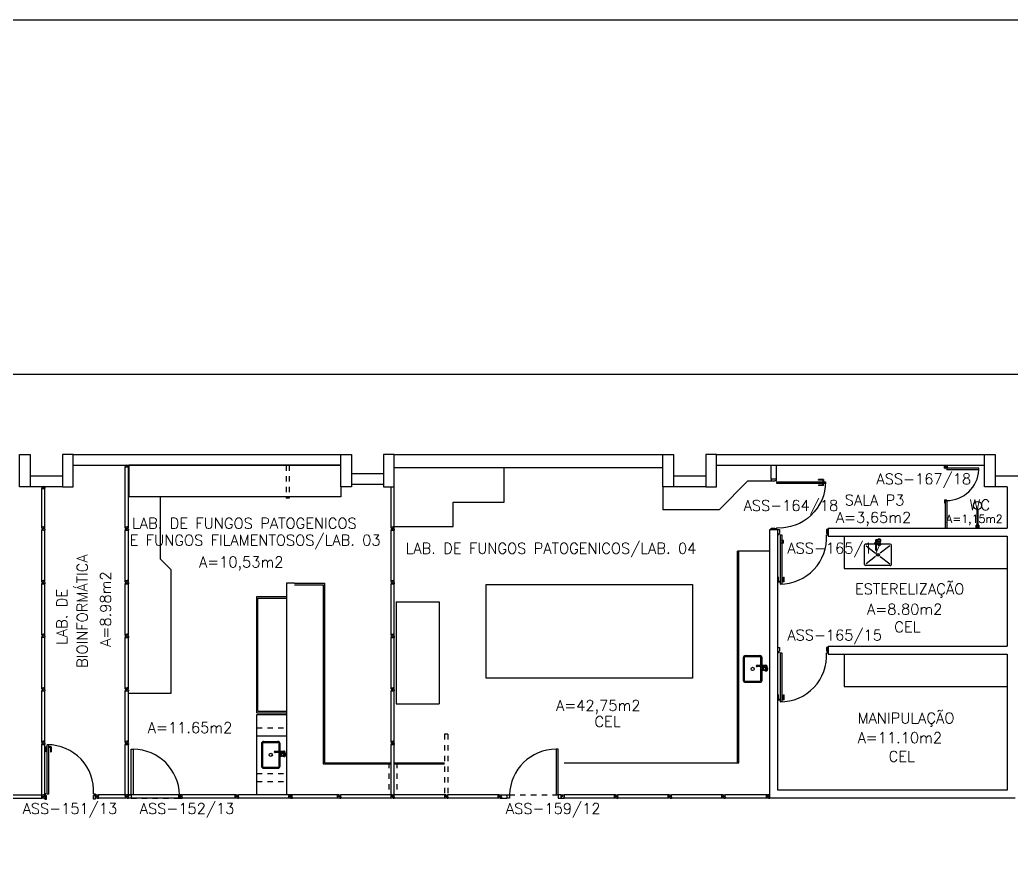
# Model space of a CAD drawing. Extents: x -248 to -11, y 347 to 447.
# Drawn here: x -84.66 to -66.17, y 371.88 to 387.57 of the extents above; entities that cross this region are included whole.
import ezdxf
from ezdxf.enums import TextEntityAlignment as Align

# ---------------------------------------------------------------- set-up
doc = ezdxf.new("R2010")
doc.units = 0
doc.header["$LTSCALE"] = 0.02
doc.header["$MEASUREMENT"] = 0
doc.linetypes.add('DASHEDX2', pattern=[38.1, 25.4, -12.7])
doc.layers.get('0').update_dxf_attribs({"linetype": 'CONTINUOUS'})
for name, color, linetype in [('ALV', 2, 'CONTINUOUS'), ('AREA', 2, 'CONTINUOUS'), ('BANC', 2, 'CONTINUOUS'), ('DIV', 2, 'CONTINUOUS'), ('EQUIP', 1, 'CONTINUOUS'), ('ESTR', 3, 'CONTINUOUS'), ('MOBIL', 3, 'CONTINUOUS'), ('PAREDE ALV', 6, 'CONTINUOUS'), ('PAREDE DIV DEMOLIDA', 2, 'DASHEDX2'), ('PAREDES INFERIOR', 1, 'DASHEDX2'), ('PEÇAS', 1, 'CONTINUOUS'), ('PISO', 1, 'CONTINUOUS'), ('PORTA', 2, 'CONTINUOUS'), ('PORTAS', 2, 'CONTINUOUS'), ('TEXT_CENTRO_CUSTO', 1, 'CONTINUOUS'), ('TEXTO', 2, 'CONTINUOUS'), ('TEXTO-ENDEREÇO', 2, 'CONTINUOUS')]:
    doc.layers.add(name, color=color, linetype=linetype)
doc.styles.add('UNB-100', font='simplex.shx', dxfattribs={"height": 0.2})
doc.styles.add('UNB-100-1', font='simplex.shx', dxfattribs={"height": 0.2})

# ---------------------------------------------------------------- blocks, each defined once
blk = doc.blocks.new('PDV2D-SSS')
for p, q in [((-0.106, 0.965), (-0.076, 0.965)), ((-0.106, 0.05), (-0.106, 0.965)), ((-0.076, 0.05), (-0.076, 0.965)), ((-0.148, 0.925), (-0.108, 0.925)), ((-0.148, 0.925), (-0.148, 0.835)), ((-0.138, 0.835), (-0.148, 0.835)), ((-0.138, 0.915), (-0.108, 0.915)), ((-0.138, 0.915), (-0.138, 0.835)), ((-0.034, 0.925), (-0.074, 0.925)), ((-0.044, 0.915), (-0.074, 0.915)), ((-0.044, 0.915), (-0.044, 0.835)), ((-0.044, 0.835), (-0.034, 0.835)), ((-0.034, 0.925), (-0.034, 0.835)), ((-0.95, 0.05), (-0.97, 0.05)), ((-0.97, 0.05), (-0.97, 0.035)), ((-0.97, 0.035), (-0.97, -0.035)), ((-0.95, 0.02), (-0.95, 0.05)), ((-0.95, 0.02), (-0.94, 0.02)), ((-0.94, -0.05), (-0.94, 0.02)), ((-0.076, 0.05), (-0.106, 0.05)), ((-0.051, 0.02), (-0.061, 0.02)), ((-0.061, -0.05), (-0.061, 0.02)), ((-0.051, 0.05), (-0.031, 0.05)), ((-0.051, 0.02), (-0.051, 0.05)), ((-0.031, 0.05), (-0.031, -0.05)), ((-0.97, -0.035), (-0.97, -0.05)), ((-0.97, -0.05), (-0.94, -0.05)), ((-0.031, -0.05), (-0.061, -0.05))]:
    blk.add_line(p, q)
at = {"color": 1}
blk.add_arc((-0.076, 0.1), 0.865, 90, 183.3214, dxfattribs=at)
blk = doc.blocks.new('PILINT-SSS')
for points in [[(0.2, 0), (0.2, -0.6), (0, -0.6), (0, 0)], [(0.8, 0), (0.8, -0.6), (1, -0.6), (1, 0)], [(0.2, -8.39), (0.2, -9.39), (0, -9.39), (0, -8.39)], [(0.8, -8.39), (0.8, -9.39), (1, -9.39), (1, -8.39)]]:
    blk.add_lwpolyline(points, close=True)
blk = doc.blocks.new('DIVMT-SSS')
for p, q in [((-0.03, 0.008), (-0.03, 0.03)), ((-0.006, 0.03), (-0.03, 0.03)), ((-0.03, 0.008), (-0.02, 0.008)), ((-0.02, -0.008), (-0.02, 0.008)), ((-0.006, 0.02), (-0.006, 0.03)), ((0.006, 0.02), (-0.006, 0.02)), ((-0.005, 0), (0.005, 0)), ((0.005, 0), (-0.005, 0)), ((0, 0.005), (0, -0.005)), ((0, -0.005), (0, 0.005)), ((0.006, 0.03), (0.03, 0.03)), ((0.006, 0.02), (0.006, 0.03)), ((0.03, 0.008), (0.02, 0.008)), ((0.02, -0.008), (0.02, 0.008)), ((0.03, 0.008), (0.03, 0.03)), ((-0.03, -0.008), (-0.03, -0.03)), ((-0.03, -0.008), (-0.02, -0.008)), ((-0.03, -0.03), (-0.03, -0.97)), ((-0.03, -0.03), (-0.009, -0.03)), ((0.03, -0.03), (-0.03, -0.03)), ((-0.03, -0.03), (-0.006, -0.03)), ((-0.009, -0.03), (-0.027, -0.03)), ((-0.006, -0.02), (-0.006, -0.03)), ((-0.006, -0.02), (0.006, -0.02)), ((-0.006, -0.02), (-0.006, -0.03)), ((0.006, -0.02), (-0.006, -0.02)), ((0.005, -0.03), (-0.005, -0.03)), ((0.006, -0.02), (0.006, -0.03)), ((0.006, -0.02), (0.006, -0.03)), ((0.03, -0.03), (0.006, -0.03)), ((0.03, -0.008), (0.02, -0.008)), ((0.03, -0.008), (0.03, -0.03)), ((0.03, -0.03), (0.03, -0.97)), ((0.03, -0.97), (-0.03, -0.97)), ((-0.006, -0.98), (-0.006, -0.97)), ((-0.006, -0.98), (0.006, -0.98)), ((0.006, -1.001), (-0.006, -1.001)), ((0.005, -0.97), (-0.005, -0.97)), ((0, -0.994), (0, -1.007)), ((0, -1.02), (0, -1.021)), ((0.006, -0.98), (0.006, -0.97))]:
    blk.add_line(p, q)
blk = doc.blocks.new('MTT-SSS')
for p, q in [((-0.008, 0.03), (-0.03, 0.03)), ((-0.03, 0.03), (-0.03, 0.006)), ((-0.0185, 0.006), (-0.03, 0.006)), ((-0.0185, -0.006), (-0.0185, 0.006)), ((-0.008, 0.03), (-0.008, 0.02)), ((-0.008, 0.02), (0.008, 0.02)), ((-0.0051, 0), (0.0051, 0)), ((0, -0.0051), (0, 0.0051)), ((0.008, 0.03), (0.03, 0.03)), ((0.008, 0.03), (0.008, 0.02)), ((0.0205, -0.006), (0.0205, 0.006)), ((0.0205, 0.006), (0.03, 0.006)), ((0.03, 0.006), (0.03, 0.03)), ((-0.03, -0.03), (-0.03, -0.006)), ((-0.0185, -0.006), (-0.03, -0.006)), ((-0.008, -0.03), (-0.03, -0.03)), ((-0.008, -0.02), (0.008, -0.02)), ((-0.008, -0.03), (-0.008, -0.02)), ((0.008, -0.03), (0.008, -0.02)), ((0.008, -0.03), (0.03, -0.03)), ((0.0205, -0.006), (0.03, -0.006)), ((0.03, -0.006), (0.03, -0.03))]:
    blk.add_line(p, q)
blk = doc.blocks.new('DIV-SSS')
for p, q in [((-0.005, 0), (0.005, 0)), ((0, 0.005), (0, -0.005)), ((-0.03, -0.03), (-0.03, -0.97)), ((0.03, -0.03), (-0.03, -0.03)), ((-0.03, -0.03), (-0.009, -0.03)), ((-0.009, -0.03), (-0.027, -0.03)), ((-0.006, -0.02), (0.006, -0.02)), ((-0.006, -0.02), (-0.006, -0.03)), ((-0.005, -0.022), (0.005, -0.022)), ((-0.005, -0.022), (-0.005, -0.029)), ((0.005, -0.029), (-0.005, -0.029)), ((0.005, -0.03), (-0.005, -0.03)), ((0.005, -0.022), (0.005, -0.029)), ((0.006, -0.02), (0.006, -0.03)), ((0.03, -0.03), (0.03, -0.97)), ((0.03, -0.97), (-0.03, -0.97)), ((0.007, -0.999), (-0.007, -0.999)), ((-0.006, -0.98), (-0.006, -0.97)), ((-0.006, -0.98), (0.006, -0.98)), ((0.005, -0.97), (-0.005, -0.97)), ((0, -0.991), (0, -1.006)), ((0.006, -0.98), (0.006, -0.97))]:
    blk.add_line(p, q)
blk = doc.blocks.new('MTINI-SSS')
for p, q in [((-0.03, 0.008), (-0.03, 0.028)), ((-0.03, 0.028), (-0.008, 0.028)), ((-0.03, 0.008), (-0.02, 0.008)), ((-0.02, 0), (-0.02, 0.008)), ((-0.001, 0), (-0.02, 0)), ((-0.008, 0.019), (-0.008, 0.028)), ((0.008, 0.019), (-0.008, 0.019)), ((0.005, 0), (-0.005, 0)), ((0.02, 0), (-0.001, 0)), ((0, -0.005), (0, 0.005)), ((0.008, 0.019), (0.008, 0.028)), ((0.03, 0.028), (0.008, 0.028)), ((0.03, 0.008), (0.02, 0.008)), ((0.02, 0), (0.02, 0.008)), ((0.03, 0.008), (0.03, 0.028))]:
    blk.add_line(p, q)
blk = doc.blocks.new('CHUV-P')
for p, q in [((-0.06, 0.01), (-0.351, 0.01)), ((-0.06, -0.02), (-0.06, 0.02)), ((-0.02, 0.015), (-0.06, 0.015)), ((-0.02, 0.005), (-0.06, 0.005)), ((-0.055, 0.025), (0, 0.025)), ((-0.02, 0.025), (-0.02, -0.025)), ((0, 0.025), (0, -0.025)), ((-0.06, -0.01), (-0.351, -0.01)), ((-0.02, -0.005), (-0.06, -0.005)), ((-0.02, -0.015), (-0.06, -0.015)), ((-0.02, -0.025), (-0.055, -0.025)), ((0, -0.025), (-0.02, -0.025))]:
    blk.add_line(p, q)
blk.add_circle((-0.425, 0), 0.075)
for centre, start, end in [((-0.055, 0.02), 90, 180), ((-0.055, -0.02), 180, 270)]:
    blk.add_arc(centre, 0.005, start, end)
blk = doc.blocks.new('PDV2E-SSS')
at = {"layer": 'DIV'}
for p, q in [((0.076, 0.05), (0.076, 0.965)), ((0.106, 0.965), (0.076, 0.965)), ((0.106, 0.05), (0.106, 0.965)), ((0.034, 0.925), (0.034, 0.835)), ((0.034, 0.925), (0.074, 0.925)), ((0.044, 0.835), (0.034, 0.835)), ((0.044, 0.915), (0.044, 0.835)), ((0.044, 0.915), (0.074, 0.915)), ((0.148, 0.925), (0.108, 0.925)), ((0.138, 0.915), (0.108, 0.915)), ((0.138, 0.915), (0.138, 0.835)), ((0.138, 0.835), (0.148, 0.835)), ((0.148, 0.925), (0.148, 0.835)), ((0.031, 0.05), (0.031, -0.05)), ((0.051, 0.05), (0.031, 0.05)), ((0.051, 0.02), (0.051, 0.05)), ((0.051, 0.02), (0.061, 0.02)), ((0.061, -0.05), (0.061, 0.02)), ((0.076, 0.05), (0.106, 0.05)), ((0.95, 0.02), (0.94, 0.02)), ((0.94, -0.05), (0.94, 0.02)), ((0.95, 0.02), (0.95, 0.05)), ((0.95, 0.05), (0.97, 0.05)), ((0.97, 0.05), (0.97, 0.035)), ((0.97, 0.035), (0.97, -0.035)), ((0.031, -0.05), (0.061, -0.05)), ((0.97, -0.05), (0.94, -0.05)), ((0.97, -0.035), (0.97, -0.05))]:
    blk.add_line(p, q, dxfattribs=at)
at = {"layer": 'DIV', "color": 1}
blk.add_arc((0.076, 0.1), 0.865, 356.6786, 90, dxfattribs=at)
blk = doc.blocks.new('INOXA1-P-SSS')
for p, q in [((0.12, 0.23), (0.12, 0.047)), ((0.22, 0.25), (0.14, 0.25)), ((0.15, 0.22), (0.287, 0.043)), ((0.5, 0.25), (0.22, 0.25)), ((0.353, 0.043), (0.49, 0.22)), ((0.52, 0.23), (0.52, -0.23)), ((0.043, 0.008), (0.043, -0.022)), ((0.062, 0.04), (0.071, 0.04)), ((0.131, 0.048), (0.076, 0.043)), ((0.131, -0.002), (0.076, 0.003)), ((0.22, -0.027), (0.054, -0.027)), ((0.22, -0.037), (0.054, -0.037)), ((0.063, -0.003), (0.063, -0.021)), ((0.12, -0.001), (0.12, -0.027)), ((0.12, -0.037), (0.12, -0.23)), ((0.15, -0.22), (0.287, -0.043)), ((0.231, -0.027), (0.22, -0.027)), ((0.231, -0.037), (0.22, -0.037)), ((0.353, -0.043), (0.49, -0.22)), ((0.22, -0.25), (0.14, -0.25)), ((0.5, -0.25), (0.22, -0.25))]:
    blk.add_line(p, q)
blk.add_lwpolyline([(0.076, 0.003), (0.072, 0.004), (0.069, 0.009), (0.067, 0.015), (0.066, 0.023), (0.067, 0.031), (0.069, 0.037), (0.072, 0.042), (0.076, 0.043)])
blk.add_lwpolyline([(0.131, 0.048), (0.137, 0.046), (0.143, 0.041), (0.147, 0.033), (0.148, 0.023), (0.147, 0.013), (0.143, 0.006), (0.137, 0), (0.131, -0.002), (0.125, 0), (0.119, 0.006), (0.115, 0.013), (0.114, 0.023), (0.115, 0.033), (0.119, 0.041), (0.125, 0.046)], close=True)
for radius in [0.0266, 0.0163]:
    blk.add_circle((0.32, 0), radius)
for centre, radius, start, end in [((0.14, 0.23), 0.02, 90, 180), ((0.5, 0.23), 0.02, 360, 90), ((0.054, 0.023), 0.0349, 36.1705, 252.2568), ((0.054, 0.023), 0.0189, 62.7367, 235.7375), ((0.073, -0.003), 0.01, 102.8285, 180), ((0.054, 0.023), 0.0349, 285.5373, 323.9987), ((0.054, -0.032), 0.0145, 20.161, 339.839), ((0.054, -0.032), 0.005, 90.0037, 269.9963), ((0.231, -0.032), 0.00738, 222.6559, 137.3441), ((0.231, -0.032), 0.005, 269.9935, 90.0065), ((0.14, -0.23), 0.02, 180, 270), ((0.5, -0.23), 0.02, 270, 360)]:
    blk.add_arc(centre, radius, start, end)

msp = doc.modelspace()

# ---------------------------------------------------------------- linework, layer by layer
at = {"color": 1, "linetype": 'DASHEDX2', "ltscale": 200}
msp.add_line((-80.24, 374.203), (-79.685, 374.203), dxfattribs=at)
msp.add_line((-81.634, 373.043), (-81.634, 373.043))
at = {"layer": 'ALV'}
for p, q in [((-83.666, 379.453), (-78.675, 379.453)), ((-77.666, 379.453), (-72.666, 379.453)), ((-71.666, 379.453), (-66.675, 379.453)), ((-83.666, 379.253), (-78.675, 379.253)), ((-77.666, 379.213), (-72.666, 379.213)), ((-71.666, 379.253), (-66.666, 379.253)), ((-70.645, 378.992), (-70.645, 379.253)), ((-70.545, 378.992), (-70.545, 379.253)), ((-83.866, 379.053), (-84.466, 379.053)), ((-77.875, 379.093), (-78.475, 379.093)), ((-71.866, 379.053), (-72.466, 379.053)), ((-65.866, 379.053), (-66.466, 379.053)), ((-83.866, 378.853), (-84.466, 378.853)), ((-77.875, 378.893), (-78.475, 378.893)), ((-71.866, 378.853), (-72.466, 378.853)), ((-66.241, 378.853), (-66.466, 378.853)), ((-66.241, 378.853), (-66.241, 378.078)), ((-70.67, 373.043), (-70.67, 378.053)), ((-70.67, 378.053), (-70.52, 378.053)), ((-70.52, 373.193), (-70.52, 378.053)), ((-69.58, 378.078), (-66.241, 378.078)), ((-69.58, 378.078), (-69.58, 377.928)), ((-69.58, 377.928), (-66.241, 377.928)), ((-66.241, 377.928), (-66.241, 375.878)), ((-69.58, 375.878), (-66.241, 375.878)), ((-69.58, 375.878), (-69.58, 375.728)), ((-69.58, 375.728), (-66.241, 375.728)), ((-66.241, 375.728), (-66.241, 373.193)), ((-71.554, 373.073), (-71.555, 373.073)), ((-71.528, 373.073), (-71.542, 373.073)), ((-71.535, 373.067), (-71.535, 373.079)), ((-71.514, 373.079), (-71.514, 373.067)), ((-71.514, 373.079), (-71.504, 373.079)), ((-71.514, 373.067), (-71.504, 373.067)), ((-71.504, 373.043), (-71.504, 373.103)), ((-70.67, 373.103), (-71.504, 373.103)), ((-71.504, 373.068), (-71.504, 373.078)), ((-66.241, 373.193), (-70.52, 373.193)), ((-70.67, 373.043), (-71.504, 373.043)), ((-66.091, 373.043), (-70.67, 373.043))]:
    msp.add_line(p, q, dxfattribs=at)
at = {"layer": 'BANC'}
for p, q in [((-69.28, 377.928), (-69.28, 377.328)), ((-69.28, 377.328), (-66.241, 377.328)), ((-69.28, 375.728), (-69.28, 375.128)), ((-69.28, 375.128), (-66.241, 375.128))]:
    msp.add_line(p, q, dxfattribs=at)
at = {"layer": 'DIV'}
for p, q in [((-82.695, 379.223), (-82.635, 379.223)), ((-82.695, 378.102), (-82.695, 379.223)), ((-82.671, 379.253), (-82.659, 379.253)), ((-82.659, 379.232), (-82.671, 379.232)), ((-82.671, 379.232), (-82.671, 379.223)), ((-82.67, 379.223), (-82.66, 379.223)), ((-82.665, 379.272), (-82.665, 379.274)), ((-82.665, 379.246), (-82.665, 379.26)), ((-82.659, 379.232), (-82.659, 379.223)), ((-82.635, 378.102), (-82.635, 379.223)), ((-67.409, 379.201), (-67.409, 379.251)), ((-67.399, 379.201), (-67.409, 379.201)), ((-67.369, 379.201), (-67.404, 379.201)), ((-67.404, 379.201), (-67.404, 379.191)), ((-67.404, 379.191), (-67.399, 379.191)), ((-67.399, 379.253), (-67.399, 379.216)), ((-67.369, 379.216), (-67.399, 379.216)), ((-67.399, 379.216), (-67.399, 379.201)), ((-67.399, 379.191), (-67.399, 379.201)), ((-67.369, 379.253), (-67.369, 379.216)), ((-67.369, 379.216), (-67.369, 379.211)), ((-67.359, 379.211), (-67.369, 379.211)), ((-67.369, 379.211), (-67.369, 379.201)), ((-66.769, 379.201), (-67.369, 379.201)), ((-67.369, 379.201), (-67.369, 379.166)), ((-66.769, 379.166), (-67.369, 379.166)), ((-67.359, 379.253), (-67.359, 379.211)), ((-66.769, 379.166), (-66.769, 379.201)), ((-84.254, 378.822), (-84.194, 378.822)), ((-84.254, 378.102), (-84.254, 378.822)), ((-84.23, 378.853), (-84.218, 378.853)), ((-84.218, 378.832), (-84.23, 378.832)), ((-84.23, 378.832), (-84.23, 378.822)), ((-84.229, 378.822), (-84.219, 378.822)), ((-84.224, 378.872), (-84.224, 378.873)), ((-84.224, 378.846), (-84.224, 378.86)), ((-84.218, 378.832), (-84.218, 378.822)), ((-84.194, 378.102), (-84.194, 378.822)), ((-77.735, 378.102), (-77.735, 378.853)), ((-77.675, 378.102), (-77.675, 378.853)), ((-67.399, 378.601), (-67.409, 378.601)), ((-67.409, 378.601), (-67.409, 378.551)), ((-67.404, 378.601), (-67.404, 378.611)), ((-67.404, 378.611), (-67.399, 378.611)), ((-67.369, 378.601), (-67.404, 378.601)), ((-67.399, 378.611), (-67.399, 378.601)), ((-67.399, 378.586), (-67.399, 378.601)), ((-67.369, 378.591), (-67.369, 378.601)), ((-67.409, 378.551), (-67.399, 378.551)), ((-67.369, 378.586), (-67.399, 378.586)), ((-67.399, 378.586), (-67.399, 378.078)), ((-67.359, 378.591), (-67.369, 378.591)), ((-67.369, 378.586), (-67.369, 378.591)), ((-67.369, 378.586), (-67.369, 378.078)), ((-67.369, 378.541), (-67.359, 378.541)), ((-67.359, 378.541), (-67.359, 378.591)), ((-84.254, 378.102), (-84.23, 378.102)), ((-84.254, 378.08), (-84.254, 378.102)), ((-84.254, 378.102), (-84.194, 378.102)), ((-84.254, 378.08), (-84.244, 378.08)), ((-84.254, 378.064), (-84.244, 378.064)), ((-84.254, 378.064), (-84.254, 378.042)), ((-84.254, 377.103), (-84.254, 378.042)), ((-84.23, 378.042), (-84.254, 378.042)), ((-84.244, 378.08), (-84.244, 378.064)), ((-84.23, 378.093), (-84.23, 378.102)), ((-84.23, 378.093), (-84.23, 378.102)), ((-84.23, 378.093), (-84.218, 378.093)), ((-84.218, 378.093), (-84.23, 378.093)), ((-84.23, 378.052), (-84.218, 378.052)), ((-84.23, 378.052), (-84.23, 378.042)), ((-84.229, 378.102), (-84.219, 378.102)), ((-84.229, 378.072), (-84.219, 378.072)), ((-84.219, 378.072), (-84.229, 378.072)), ((-84.224, 378.078), (-84.224, 378.067)), ((-84.224, 378.067), (-84.224, 378.078)), ((-84.218, 378.093), (-84.218, 378.102)), ((-84.194, 378.102), (-84.218, 378.102)), ((-84.218, 378.093), (-84.218, 378.102)), ((-84.218, 378.052), (-84.218, 378.042)), ((-84.218, 378.042), (-84.194, 378.042)), ((-84.215, 378.102), (-84.197, 378.102)), ((-84.194, 378.102), (-84.215, 378.102)), ((-84.194, 378.08), (-84.204, 378.08)), ((-84.204, 378.08), (-84.204, 378.064)), ((-84.194, 378.064), (-84.204, 378.064)), ((-84.194, 378.08), (-84.194, 378.102)), ((-84.194, 378.064), (-84.194, 378.042)), ((-84.194, 377.103), (-84.194, 378.042)), ((-82.695, 378.102), (-82.671, 378.102)), ((-82.695, 378.08), (-82.695, 378.102)), ((-82.695, 378.102), (-82.635, 378.102)), ((-82.695, 378.08), (-82.685, 378.08)), ((-82.695, 378.064), (-82.685, 378.064)), ((-82.695, 378.064), (-82.695, 378.042)), ((-82.671, 378.042), (-82.695, 378.042)), ((-82.685, 378.08), (-82.685, 378.064)), ((-82.671, 378.093), (-82.671, 378.102)), ((-82.671, 378.093), (-82.671, 378.102)), ((-82.671, 378.093), (-82.659, 378.093)), ((-82.659, 378.093), (-82.671, 378.093)), ((-82.671, 378.052), (-82.659, 378.052)), ((-82.671, 378.052), (-82.671, 378.042)), ((-82.67, 378.102), (-82.66, 378.102)), ((-82.67, 378.072), (-82.66, 378.072)), ((-82.66, 378.072), (-82.67, 378.072)), ((-82.665, 378.078), (-82.665, 378.067)), ((-82.665, 378.067), (-82.665, 378.078)), ((-82.659, 378.093), (-82.659, 378.102)), ((-82.635, 378.102), (-82.659, 378.102)), ((-82.659, 378.093), (-82.659, 378.102)), ((-82.659, 378.052), (-82.659, 378.042)), ((-82.659, 378.042), (-82.635, 378.042)), ((-82.656, 378.102), (-82.638, 378.102)), ((-82.635, 378.102), (-82.656, 378.102)), ((-82.635, 378.08), (-82.645, 378.08)), ((-82.645, 378.08), (-82.645, 378.064)), ((-82.635, 378.064), (-82.645, 378.064)), ((-82.635, 378.08), (-82.635, 378.102)), ((-82.635, 378.064), (-82.635, 378.042)), ((-77.735, 378.102), (-77.711, 378.102)), ((-77.735, 378.08), (-77.735, 378.102)), ((-77.735, 378.102), (-77.675, 378.102)), ((-77.735, 378.08), (-77.725, 378.08)), ((-77.735, 378.064), (-77.725, 378.064)), ((-77.735, 378.064), (-77.735, 378.042)), ((-77.711, 378.042), (-77.735, 378.042)), ((-77.725, 378.08), (-77.725, 378.064)), ((-77.711, 378.093), (-77.711, 378.102)), ((-77.711, 378.093), (-77.711, 378.102)), ((-77.711, 378.093), (-77.699, 378.093)), ((-77.699, 378.093), (-77.711, 378.093)), ((-77.711, 378.052), (-77.699, 378.052)), ((-77.711, 378.052), (-77.711, 378.042)), ((-77.71, 378.102), (-77.7, 378.102)), ((-77.71, 378.072), (-77.7, 378.072)), ((-77.7, 378.072), (-77.71, 378.072)), ((-77.705, 378.078), (-77.705, 378.067)), ((-77.705, 378.067), (-77.705, 378.078)), ((-77.699, 378.093), (-77.699, 378.102)), ((-77.675, 378.102), (-77.699, 378.102)), ((-77.699, 378.093), (-77.699, 378.102)), ((-77.699, 378.052), (-77.699, 378.042)), ((-77.699, 378.042), (-77.675, 378.042)), ((-77.696, 378.102), (-77.678, 378.102)), ((-77.675, 378.102), (-77.696, 378.102)), ((-77.675, 378.08), (-77.685, 378.08)), ((-77.685, 378.08), (-77.685, 378.064)), ((-77.675, 378.064), (-77.685, 378.064)), ((-77.675, 378.08), (-77.675, 378.102)), ((-77.675, 378.064), (-77.675, 378.042)), ((-84.254, 377.103), (-84.23, 377.103)), ((-84.254, 377.081), (-84.254, 377.103)), ((-84.254, 377.103), (-84.194, 377.103)), ((-84.254, 377.081), (-84.244, 377.081)), ((-84.254, 377.065), (-84.244, 377.065)), ((-84.254, 377.065), (-84.254, 377.043)), ((-84.23, 377.043), (-84.254, 377.043)), ((-84.244, 377.081), (-84.244, 377.065)), ((-84.23, 377.094), (-84.23, 377.103)), ((-84.23, 377.094), (-84.23, 377.103)), ((-84.23, 377.094), (-84.218, 377.094)), ((-84.218, 377.094), (-84.23, 377.094)), ((-84.23, 377.053), (-84.218, 377.053)), ((-84.23, 377.053), (-84.23, 377.043)), ((-84.229, 377.103), (-84.219, 377.103)), ((-84.229, 377.073), (-84.219, 377.073)), ((-84.219, 377.073), (-84.229, 377.073)), ((-84.224, 377.078), (-84.224, 377.068)), ((-84.224, 377.068), (-84.224, 377.078)), ((-84.218, 377.094), (-84.218, 377.103)), ((-84.194, 377.103), (-84.218, 377.103)), ((-84.218, 377.094), (-84.218, 377.103)), ((-84.218, 377.053), (-84.218, 377.043)), ((-84.218, 377.043), (-84.194, 377.043)), ((-84.215, 377.103), (-84.197, 377.103)), ((-84.194, 377.103), (-84.215, 377.103)), ((-84.194, 377.081), (-84.204, 377.081)), ((-84.204, 377.081), (-84.204, 377.065)), ((-84.194, 377.065), (-84.204, 377.065)), ((-84.194, 377.081), (-84.194, 377.103)), ((-84.194, 377.065), (-84.194, 377.043)), ((-79.685, 377.053), (-79.685, 373.103)), ((-79.535, 377.053), (-79.685, 377.053)), ((-83.194, 373.043), (-83.194, 373.103)), ((-82.695, 373.103), (-83.194, 373.103)), ((-80.641, 373.103), (-81.634, 373.103)), ((-80.641, 373.103), (-80.641, 373.082)), ((-80.641, 373.043), (-80.641, 373.103)), ((-80.619, 373.103), (-80.641, 373.103)), ((-80.641, 373.103), (-80.641, 373.079)), ((-80.641, 373.082), (-80.641, 373.1)), ((-80.632, 373.079), (-80.641, 373.079)), ((-80.632, 373.079), (-80.641, 373.079)), ((-80.641, 373.068), (-80.641, 373.078)), ((-80.632, 373.067), (-80.641, 373.067)), ((-80.641, 373.043), (-80.641, 373.067)), ((-80.632, 373.067), (-80.641, 373.067)), ((-80.632, 373.079), (-80.632, 373.067)), ((-80.632, 373.067), (-80.632, 373.079)), ((-80.619, 373.103), (-80.619, 373.093)), ((-80.619, 373.093), (-80.603, 373.093)), ((-80.619, 373.043), (-80.619, 373.053)), ((-80.619, 373.053), (-80.603, 373.053)), ((-80.606, 373.073), (-80.616, 373.073)), ((-80.616, 373.073), (-80.606, 373.073)), ((-80.611, 373.078), (-80.611, 373.068)), ((-80.611, 373.068), (-80.611, 373.078)), ((-80.603, 373.103), (-80.581, 373.103)), ((-80.603, 373.103), (-80.603, 373.093)), ((-80.603, 373.043), (-80.603, 373.053)), ((-80.591, 373.079), (-80.581, 373.079)), ((-80.591, 373.067), (-80.591, 373.079)), ((-80.591, 373.067), (-80.581, 373.067)), ((-80.581, 373.079), (-80.581, 373.103)), ((-80.581, 373.067), (-80.581, 373.043)), ((-78.735, 373.103), (-79.635, 373.103)), ((-78.735, 373.103), (-78.735, 373.082)), ((-78.735, 373.043), (-78.735, 373.103)), ((-78.713, 373.103), (-78.735, 373.103)), ((-78.735, 373.103), (-78.735, 373.079)), ((-78.735, 373.082), (-78.735, 373.1)), ((-78.726, 373.079), (-78.735, 373.079)), ((-78.726, 373.079), (-78.735, 373.079)), ((-78.735, 373.068), (-78.735, 373.078)), ((-78.726, 373.067), (-78.735, 373.067)), ((-78.735, 373.043), (-78.735, 373.067)), ((-78.726, 373.067), (-78.735, 373.067)), ((-78.726, 373.079), (-78.726, 373.067)), ((-78.726, 373.067), (-78.726, 373.079)), ((-78.713, 373.103), (-78.713, 373.093)), ((-78.713, 373.093), (-78.697, 373.093)), ((-78.713, 373.043), (-78.713, 373.053)), ((-78.713, 373.053), (-78.697, 373.053)), ((-78.7, 373.073), (-78.71, 373.073)), ((-78.71, 373.073), (-78.7, 373.073)), ((-78.705, 373.078), (-78.705, 373.068)), ((-78.705, 373.068), (-78.705, 373.078)), ((-78.697, 373.103), (-78.675, 373.103)), ((-78.697, 373.103), (-78.697, 373.093)), ((-78.697, 373.043), (-78.697, 373.053)), ((-78.685, 373.079), (-78.675, 373.079)), ((-78.685, 373.067), (-78.685, 373.079)), ((-78.685, 373.067), (-78.675, 373.067)), ((-78.675, 373.079), (-78.675, 373.103)), ((-78.675, 373.067), (-78.675, 373.043)), ((-70.73, 373.102), (-70.73, 373.079)), ((-70.708, 373.102), (-70.73, 373.102)), ((-70.73, 373.043), (-70.73, 373.102)), ((-70.73, 373.102), (-70.73, 373.082)), ((-70.73, 373.082), (-70.73, 373.1)), ((-70.721, 373.079), (-70.73, 373.079)), ((-70.721, 373.079), (-70.73, 373.079)), ((-70.73, 373.043), (-70.73, 373.078)), ((-70.721, 373.067), (-70.73, 373.067)), ((-70.73, 373.043), (-70.73, 373.067)), ((-70.721, 373.067), (-70.73, 373.067)), ((-70.721, 373.067), (-70.721, 373.079)), ((-70.721, 373.079), (-70.721, 373.067)), ((-70.719, 373.073), (-70.72, 373.073)), ((-70.708, 373.102), (-70.708, 373.092)), ((-70.708, 373.092), (-70.692, 373.092)), ((-70.708, 373.053), (-70.692, 373.053)), ((-70.708, 373.043), (-70.708, 373.053)), ((-70.693, 373.073), (-70.707, 373.073)), ((-70.705, 373.073), (-70.695, 373.073)), ((-70.695, 373.073), (-70.705, 373.073)), ((-70.7, 373.067), (-70.7, 373.079)), ((-70.7, 373.068), (-70.7, 373.078)), ((-70.7, 373.078), (-70.7, 373.068)), ((-70.692, 373.102), (-70.692, 373.092)), ((-70.692, 373.102), (-70.67, 373.102)), ((-70.692, 373.043), (-70.692, 373.053)), ((-70.68, 373.067), (-70.68, 373.079)), ((-70.68, 373.079), (-70.67, 373.079)), ((-70.68, 373.067), (-70.67, 373.067)), ((-70.679, 373.079), (-70.67, 373.079)), ((-70.679, 373.079), (-70.679, 373.067)), ((-70.679, 373.067), (-70.67, 373.067)), ((-70.67, 373.044), (-70.67, 373.102)), ((-82.695, 373.043), (-83.194, 373.043)), ((-80.641, 373.043), (-81.634, 373.043)), ((-80.619, 373.043), (-80.641, 373.043)), ((-80.603, 373.043), (-80.581, 373.043)), ((-78.735, 373.043), (-79.635, 373.043)), ((-78.713, 373.043), (-78.735, 373.043)), ((-78.697, 373.043), (-78.675, 373.043)), ((-70.708, 373.043), (-70.73, 373.043)), ((-70.692, 373.043), (-70.67, 373.043)), ((-69.692, 373.043), (-70.609, 373.043))]:
    msp.add_line(p, q, dxfattribs=at)
msp.add_arc((-67.369, 379.196), 0.6, 270, 357.134, dxfattribs=at)
at = {"layer": 'MOBIL'}
for p, q in [((-82.625, 379.253), (-82.625, 378.663)), ((-78.675, 379.253), (-82.625, 379.253)), ((-75.625, 378.563), (-75.625, 379.213)), ((-78.675, 378.853), (-78.675, 378.663)), ((-72.666, 378.853), (-72.666, 378.425)), ((-71.079, 378.962), (-71.616, 378.425)), ((-71.079, 378.962), (-70.645, 378.962)), ((-78.675, 378.663), (-82.625, 378.663)), ((-82.035, 377.503), (-82.035, 378.663)), ((-76.575, 378.113), (-76.575, 378.563)), ((-76.575, 378.563), (-75.625, 378.563)), ((-71.616, 378.425), (-72.666, 378.425)), ((-77.666, 378.113), (-76.575, 378.113)), ((-82.035, 377.503), (-81.835, 377.303)), ((-81.835, 375.003), (-81.835, 377.303)), ((-77.639, 376.703), (-77.639, 374.803)), ((-77.639, 376.703), (-76.839, 376.703)), ((-76.839, 376.703), (-76.839, 374.803)), ((-82.635, 375.003), (-81.835, 375.003)), ((-77.639, 374.803), (-76.839, 374.803)), ((-80.24, 373.103), (-80.24, 374.603)), ((-80.24, 374.603), (-79.685, 374.603))]:
    msp.add_line(p, q, dxfattribs=at)
msp.add_lwpolyline([(-72.114, 375.278), (-75.964, 375.278), (-75.964, 377.028), (-72.114, 377.028)], close=True, dxfattribs=at)
at = {"layer": 'PAREDE ALV'}
for p, q in [((-75.575, 373.103), (-75.575, 373.043)), ((-74.565, 373.043), (-74.565, 373.103)), ((-74.505, 373.103), (-74.505, 373.043))]:
    msp.add_line(p, q, dxfattribs=at)
at = {"layer": 'PAREDE DIV DEMOLIDA', "ltscale": 0.0001}
for p, q in [((-79.695, 379.253), (-79.695, 378.643)), ((-79.635, 379.253), (-79.635, 378.643)), ((-79.635, 378.643), (-79.695, 378.643)), ((-76.736, 374.233), (-76.736, 373.103)), ((-76.676, 374.233), (-76.736, 374.233)), ((-76.676, 374.233), (-76.676, 373.103))]:
    msp.add_line(p, q, dxfattribs=at)
at = {"layer": 'PAREDE DIV DEMOLIDA', "color": 1, "ltscale": 0.0001}
for p, q in [((-81.685, 373.103), (-82.545, 373.103)), ((-75.525, 373.103), (-74.655, 373.103)), ((-82.585, 373.043), (-81.685, 373.043))]:
    msp.add_line(p, q, dxfattribs=at)
at = {"layer": 'PAREDES INFERIOR', "ltscale": 0.0001}
for p, q in [((-80.24, 374.353), (-79.685, 374.353)), ((-77.78, 373.703), (-77.78, 373.103)), ((-77.63, 373.703), (-77.63, 373.103)), ((-80.24, 373.503), (-79.685, 373.503)), ((-80.24, 373.353), (-79.685, 373.353))]:
    msp.add_line(p, q, dxfattribs=at)
at = {"layer": 'PEÇAS'}
for p, q in [((-71.27, 373.703), (-71.27, 377.653)), ((-70.67, 377.653), (-71.27, 377.653)), ((-71.25, 373.703), (-71.25, 377.653)), ((-79.535, 377.053), (-78.98, 377.053)), ((-79.535, 377.023), (-79, 377.023)), ((-79, 377.023), (-79, 373.683)), ((-78.98, 377.053), (-78.98, 373.703)), ((-80.24, 376.803), (-79.685, 376.803)), ((-80.24, 374.633), (-80.24, 376.803)), ((-80.22, 376.773), (-79.685, 376.773)), ((-80.22, 374.663), (-80.22, 376.773)), ((-71.165, 375.663), (-71.165, 375.243)), ((-71.145, 375.663), (-71.145, 375.243)), ((-71.125, 375.703), (-70.855, 375.703)), ((-71.125, 375.683), (-70.855, 375.683)), ((-70.835, 375.518), (-70.835, 375.663)), ((-70.815, 375.518), (-70.815, 375.663)), ((-70.741, 375.518), (-70.911, 375.518)), ((-70.741, 375.498), (-70.911, 375.498)), ((-70.835, 375.243), (-70.835, 375.498)), ((-70.815, 375.46), (-70.815, 375.498)), ((-70.76, 375.478), (-70.798, 375.478)), ((-70.756, 375.498), (-70.756, 375.477)), ((-70.741, 375.471), (-70.748, 375.471)), ((-70.726, 375.508), (-70.726, 375.464)), ((-70.815, 375.243), (-70.815, 375.446)), ((-70.76, 375.428), (-70.798, 375.428)), ((-70.741, 375.436), (-70.748, 375.436)), ((-71.125, 375.223), (-70.855, 375.223)), ((-71.125, 375.203), (-70.855, 375.203)), ((-80.24, 374.633), (-79.685, 374.633)), ((-80.22, 374.663), (-79.685, 374.663)), ((-80.155, 374.06), (-80.155, 373.64)), ((-80.135, 374.06), (-80.135, 373.64)), ((-80.115, 374.1), (-79.845, 374.1)), ((-80.115, 374.08), (-79.845, 374.08)), ((-79.825, 373.915), (-79.825, 374.06)), ((-79.805, 373.915), (-79.805, 374.06)), ((-79.731, 373.915), (-79.901, 373.915)), ((-79.731, 373.895), (-79.901, 373.895)), ((-79.825, 373.64), (-79.825, 373.895)), ((-79.805, 373.858), (-79.805, 373.895)), ((-79.805, 373.64), (-79.805, 373.843)), ((-79.75, 373.875), (-79.788, 373.875)), ((-79.75, 373.825), (-79.788, 373.825)), ((-79.746, 373.895), (-79.746, 373.874)), ((-79.731, 373.868), (-79.738, 373.868)), ((-79.731, 373.833), (-79.738, 373.833)), ((-79.716, 373.905), (-79.716, 373.862)), ((-80.115, 373.62), (-79.845, 373.62)), ((-80.115, 373.6), (-79.845, 373.6)), ((-79, 373.683), (-77.735, 373.683)), ((-78.98, 373.703), (-77.735, 373.703)), ((-77.675, 373.703), (-76.736, 373.703)), ((-77.675, 373.683), (-76.736, 373.683)), ((-74.505, 373.703), (-71.27, 373.703)), ((-71.27, 373.703), (-71.25, 373.703))]:
    msp.add_line(p, q, dxfattribs=at)
for points in [[(-70.798, 375.478, 0.133256), (-70.804, 375.476, 0.106756), (-70.81, 375.471, 0.082828), (-70.814, 375.463, 0.071352), (-70.815, 375.453, 0.071352), (-70.814, 375.443, 0.082828), (-70.81, 375.435, 0.106756), (-70.804, 375.43, 0.133256), (-70.798, 375.428, 0.133256), (-70.791, 375.43, 0.106756), (-70.785, 375.435, 0.082828), (-70.781, 375.443, 0.071352), (-70.78, 375.453, 0.071352), (-70.781, 375.463, 0.082828), (-70.785, 375.471, 0.106756), (-70.791, 375.476, 0.133256)], [(-70.805, 375.446, 0.133256), (-70.803, 375.446, 0.106756), (-70.802, 375.448, 0.082828), (-70.8, 375.45, 0.071352), (-70.8, 375.453, 0.071352), (-70.8, 375.456, 0.082828), (-70.802, 375.458, 0.106756), (-70.803, 375.46, 0.133256), (-70.805, 375.461, 0.133256), (-70.807, 375.46, 0.106756), (-70.809, 375.458, 0.082828), (-70.81, 375.456, 0.071352), (-70.811, 375.453, 0.071352), (-70.81, 375.45, 0.082828), (-70.809, 375.448, 0.106756), (-70.807, 375.446, 0.133256)], [(-79.788, 373.875, 0.133256), (-79.794, 373.873, 0.106756), (-79.801, 373.868, 0.082828), (-79.804, 373.86, 0.071352), (-79.806, 373.85, 0.071352), (-79.804, 373.84, 0.082828), (-79.801, 373.832, 0.106756), (-79.794, 373.827, 0.133256), (-79.788, 373.825, 0.133256), (-79.782, 373.827, 0.106756), (-79.776, 373.832, 0.082828), (-79.772, 373.84, 0.071352), (-79.77, 373.85, 0.071352), (-79.772, 373.86, 0.082828), (-79.776, 373.868, 0.106756), (-79.782, 373.873, 0.133256)], [(-79.796, 373.843, 0.133256), (-79.794, 373.843, 0.106756), (-79.792, 373.845, 0.082828), (-79.791, 373.847, 0.071352), (-79.79, 373.85, 0.071352), (-79.791, 373.853, 0.082828), (-79.792, 373.855, 0.106756), (-79.794, 373.857, 0.133256), (-79.796, 373.858, 0.133256), (-79.797, 373.857, 0.106756), (-79.799, 373.855, 0.082828), (-79.8, 373.853, 0.071352), (-79.801, 373.85, 0.071352), (-79.8, 373.847, 0.082828), (-79.799, 373.845, 0.106756), (-79.797, 373.843, 0.133256)]]:
    msp.add_lwpolyline(points, format="xyb", close=True, dxfattribs=at)
for points in [[(-70.76, 375.428, 0.133256), (-70.754, 375.43, 0.106756), (-70.748, 375.435, 0.082828), (-70.744, 375.443, 0.071352), (-70.742, 375.453, 0.071352), (-70.744, 375.463, 0.082828), (-70.748, 375.471, 0.106756), (-70.754, 375.476, 0.133256), (-70.76, 375.478, 0.133256)], [(-79.75, 373.825, 0.133256), (-79.744, 373.827, 0.106756), (-79.738, 373.832, 0.082828), (-79.734, 373.84, 0.071352), (-79.733, 373.85, 0.071352), (-79.734, 373.86, 0.082828), (-79.738, 373.868, 0.106756), (-79.744, 373.873, 0.133256), (-79.75, 373.875, 0.133256)]]:
    msp.add_lwpolyline(points, format="xyb", dxfattribs=at)
for centre in [(-70.99, 375.453), (-79.98, 373.85)]:
    msp.add_circle(centre, 0.03, dxfattribs=at)
for centre, radius, start, end in [((-71.125, 375.663), 0.04, 90, 180), ((-71.125, 375.663), 0.02, 90, 180), ((-70.855, 375.663), 0.04, 0, 90), ((-70.855, 375.663), 0.02, 0, 90), ((-70.911, 375.508), 0.0125, 53.1301, 306.8699), ((-70.911, 375.508), 0.01, 90.0001, 270.0001), ((-70.741, 375.453), 0.035, 115.3769, 134.4153), ((-70.741, 375.453), 0.035, 225.5847, 64.6231), ((-70.741, 375.508), 0.015, 221.8103, 138.1897), ((-70.741, 375.508), 0.01, 270.0002, 90.0002), ((-70.741, 375.453), 0.0175, 31.0027, 90), ((-70.741, 375.453), 0.0175, 270, 24.62), ((-70.716, 375.464), 0.01, 180, 204.62), ((-71.125, 375.243), 0.04, 180, 270), ((-71.125, 375.243), 0.02, 180, 270), ((-70.855, 375.243), 0.04, 270, 0), ((-70.855, 375.243), 0.02, 270, 0), ((-80.115, 374.06), 0.04, 90, 180), ((-80.115, 374.06), 0.02, 90, 180), ((-79.845, 374.06), 0.04, 0, 90), ((-79.845, 374.06), 0.02, 0, 90), ((-79.901, 373.905), 0.0125, 53.1301, 306.8699), ((-79.901, 373.905), 0.01, 90.0001, 270.0001), ((-79.731, 373.85), 0.035, 115.3769, 134.4153), ((-79.731, 373.85), 0.035, 225.5847, 64.6231), ((-79.731, 373.905), 0.015, 221.8103, 138.1897), ((-79.731, 373.905), 0.01, 270.0002, 90.0002), ((-79.731, 373.85), 0.0175, 31.0027, 90), ((-79.731, 373.85), 0.0175, 270, 24.62), ((-79.706, 373.862), 0.01, 180, 204.62), ((-80.115, 373.64), 0.04, 180, 270), ((-80.115, 373.64), 0.02, 180, 270), ((-79.845, 373.64), 0.04, 270, 0), ((-79.845, 373.64), 0.02, 270, 0)]:
    msp.add_arc(centre, radius, start, end, dxfattribs=at)
at = {"layer": 'PISO'}
for p, q in [((-240.266, 387.567), (-12.049, 387.567)), ((-240.266, 380.953), (-12.049, 380.953))]:
    msp.add_line(p, q, dxfattribs=at)
at = {"layer": 'PORTAS'}
for p, q in [((-70.415, 377.803), (-70.475, 377.803)), ((-75.675, 373.103), (-75.575, 373.103)), ((-75.575, 373.103), (-75.575, 373.043)), ((-74.565, 373.103), (-74.505, 373.103)), ((-74.565, 373.103), (-74.565, 373.043)), ((-75.675, 373.043), (-75.575, 373.043)), ((-74.565, 373.043), (-74.505, 373.043))]:
    msp.add_line(p, q, dxfattribs=at)
for points in [[(-70.415, 377.803), (-70.415, 377.853), (-70.475, 377.853), (-70.475, 377.803)], [(-82.635, 373.103), (-82.585, 373.103), (-82.585, 373.043), (-82.635, 373.043)], [(-81.635, 373.103), (-81.685, 373.103), (-81.685, 373.043), (-81.635, 373.043)], [(-75.575, 373.103), (-75.525, 373.103), (-75.525, 373.043), (-75.575, 373.043)], [(-74.565, 373.103), (-74.615, 373.103), (-74.615, 373.043), (-74.565, 373.043)]]:
    msp.add_lwpolyline(points, dxfattribs=at)
for points in [[(-82.585, 373.103), (-82.585, 373.953), (-82.545, 373.953), (-82.545, 373.103)], [(-74.615, 373.103), (-74.615, 373.953), (-74.655, 373.953), (-74.655, 373.103)]]:
    msp.add_lwpolyline(points, close=True, dxfattribs=at)
at = {"layer": 'PORTAS', "color": 1}
for centre, radius, start, end in [((-82.545, 373.093), 0.86, 0.6823, 89.9878), ((-74.656, 373.084), 0.869, 89.9174, 178.7502)]:
    msp.add_arc(centre, radius, start, end, dxfattribs=at)

# ---------------------------------------------------------------- block references
at = {"layer": 'ALV', "rotation": 269.9999999764969}
msp.add_blockref('DIVMT-SSS', (-71.534, 373.073), dxfattribs=at)
at = {"layer": 'DIV'}
for name, p, rotation in [('MTINI-SSS', (-82.665, 379.253), 179.9999999764969), ('MTINI-SSS', (-84.224, 378.853), 179.9999999764969), ('DIVMT-SSS', (-82.665, 377.072), 179.9999999764969), ('DIVMT-SSS', (-77.705, 377.072), 179.9999999764969), ('PDV2D-SSS', (-70.551, 378.003), 179.9999999529938), ('DIVMT-SSS', (-84.224, 376.073), 179.9999999764969), ('DIVMT-SSS', (-82.665, 376.072), 179.9999999764969), ('DIVMT-SSS', (-77.705, 376.072), 179.9999999764969), ('DIVMT-SSS', (-84.224, 375.073), 179.9999999764969), ('DIVMT-SSS', (-82.665, 375.072), 179.9999999764969), ('DIVMT-SSS', (-77.705, 375.072), 179.9999999764969), ('PDV2D-SSS', (-70.551, 375.803), 179.9999999529938), ('DIVMT-SSS', (-84.224, 374.073), 179.9999999764969), ('DIVMT-SSS', (-82.665, 374.072), 179.9999999764969), ('DIVMT-SSS', (-77.705, 374.072), 179.9999999764969), ('DIVMT-SSS', (-84.224, 373.073), 179.9999999764969), ('DIV-SSS', (-82.665, 373.073), 179.9999999764969), ('DIV-SSS', (-77.705, 373.073), 179.9999999764969), ('DIVMT-SSS', (-81.664, 373.073), 269.9999999764969), ('DIVMT-SSS', (-79.611, 373.073), 269.9999999764969), ('DIVMT-SSS', (-77.705, 373.073), 269.9999999764969), ('DIVMT-SSS', (-76.705, 373.073), 269.9999999764969), ('DIVMT-SSS', (-72.534, 373.073), 269.9999999764969)]:
    msp.add_blockref(name, p, dxfattribs=dict(at, rotation=rotation))
at = {"layer": 'DIV', "xscale": -1}
for name, p, rotation in [('PDV2D-SSS', (-70.595, 379.023), 270.0000000705094), ('DIVMT-SSS', (-85.224, 373.073), 90.00000002350312)]:
    msp.add_blockref(name, p, dxfattribs=dict(at, rotation=rotation))
for p in [(-83.224, 373.073), (-82.665, 373.073)]:
    msp.add_blockref('MTT-SSS', p, dxfattribs=at)
at = {"layer": 'DIV'}
msp.add_blockref('MTT-SSS', (-79.61, 373.073), dxfattribs=at)
at = {"layer": 'EQUIP', "rotation": 269.9999999529937}
msp.add_blockref('INOXA1-P-SSS', (-68.652, 377.903), dxfattribs=at)
at = {"layer": 'ESTR'}
for p in [(-84.666, 379.453), (-78.675, 379.453), (-72.666, 379.453), (-66.666, 379.453)]:
    msp.add_blockref('PILINT-SSS', p, dxfattribs=at)
at = {"layer": 'PEÇAS', "rotation": 269.9999999764969}
msp.add_blockref('CHUV-P', (-66.793, 378.078), dxfattribs=at)
at = {"layer": 'PORTA', "rotation": 359.9999999764968}
msp.add_blockref('PDV2E-SSS', (-84.225, 373.073), dxfattribs=at)
at = {"layer": 'PORTAS', "rotation": 269.9999999764969}
for p in [(-75.705, 373.073), (-73.535, 373.073)]:
    msp.add_blockref('DIVMT-SSS', p, dxfattribs=at)

# ---------------------------------------------------------------- texts
at = {"layer": 'AREA', "style": 'UNB-100'}
for s, height, p in [('A=3,65m2', 0.2, (-69.437, 378.181)), ('A=1,15m2', 0.15, (-67.38, 378.18))]:
    msp.add_text(s, height=height, dxfattribs=at).set_placement(p)
at = {"layer": 'AREA', "color": 2, "style": 'UNB-100'}
for s, p in [('A=10,53m2', (-81.32, 377.349)), ('A=11.65m2', (-82.274, 374.257))]:
    msp.add_text(s, height=0.2, dxfattribs=at).set_placement(p)
at = {"layer": 'AREA', "style": 'UNB-100'}
msp.add_text('A=8.98m2', height=0.2, rotation=90, dxfattribs=at).set_placement((-82.962, 375.866))
for s, p in [('A=8.80m2', (-68.153, 376.468)), ('A=11.10m2', (-68.244, 374.07))]:
    msp.add_text(s, height=0.2, dxfattribs=at).set_placement(p, align=Align.CENTER)
at = {"layer": 'AREA', "color": 2, "style": 'UNB-100'}
msp.add_text('A=42,75m2', height=0.2, rotation=360, dxfattribs=at).set_placement((-74.659, 374.672))
at = {"layer": 'TEXT_CENTRO_CUSTO', "style": 'UNB-100'}
for p in [(-68.103, 376.137), (-68.208, 373.721)]:
    msp.add_text('CEL', height=0.2, dxfattribs=at).set_placement(p, align=Align.CENTER)
msp.add_text('CEL', height=0.2, rotation=360, dxfattribs=at).set_placement((-73.696, 374.371), align=Align.CENTER)
at = {"layer": 'TEXTO', "style": 'UNB-100'}
for s, p in [('SALA P3', (-69.272, 378.504)), ('WC', (-66.945, 378.414)), ('LAB. DE FUNGOS PATOGENICOS', (-82.568, 378.071)), ('E FUNGOS FILAMENTOSOS/LAB. 03', (-82.611, 377.756)), ('LAB. DE FUNGOS PATOGENICOS/LAB. 04', (-77.466, 377.604))]:
    msp.add_text(s, height=0.2, dxfattribs=at).set_placement(p)
for s, p in [('BIOINFORMÁTICA', (-83.397, 375.473)), ('LAB. DE', (-83.777, 375.9))]:
    msp.add_text(s, height=0.2, rotation=90, dxfattribs=at).set_placement(p)
for s, p in [('ESTERELIZAÇÃO', (-68.061, 376.846)), ('MANIPULAÇÃO', (-68.129, 374.436))]:
    msp.add_text(s, height=0.2, dxfattribs=at).set_placement(p, align=Align.CENTER)
at = {"layer": 'TEXTO-ENDEREÇO', "style": 'UNB-100-1'}
for s, p in [('ASS-164/18', (-70.276, 378.403)), ('ASS-165/17', (-69.46, 377.607)), ('ASS-165/15', (-69.46, 375.984)), ('ASS-151/13', (-83.728, 372.747)), ('ASS-152/13', (-81.542, 372.747)), ('ASS-159/12', (-74.711, 372.747))]:
    msp.add_text(s, height=0.2, rotation=360, dxfattribs=at).set_placement(p, align=Align.CENTER)
at = {"layer": 'TEXTO-ENDEREÇO', "insert": (-66.914, 378.966), "char_height": 0.2, "attachment_point": 6, "rotation": 0, "style": 'UNB-100-1'}
msp.add_mtext('ASS-167/18', dxfattribs=at)

doc.saveas('drawing.dxf')
